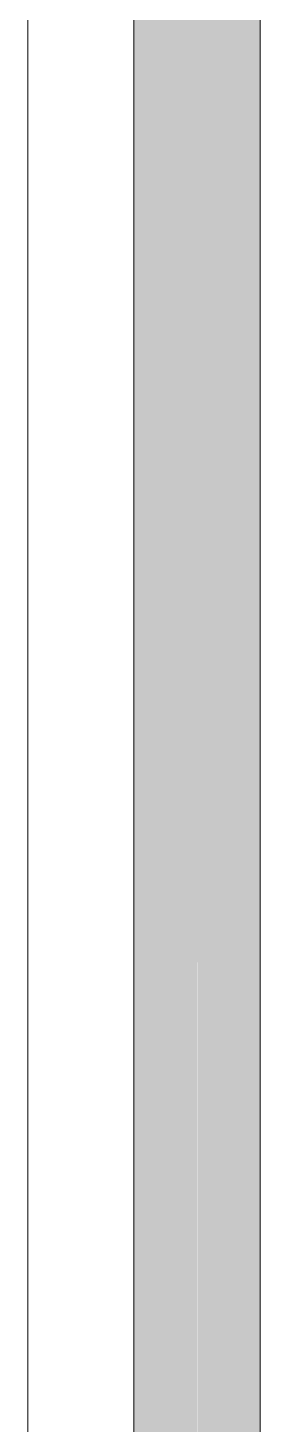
# Model space of a CAD drawing. Header units: metres. Extents: x 34 to 87, y -2.3 to 19.3.
# Drawn here: x 53.477 to 53.523, y 2.1664 to 2.4427 of the extents above; entities that cross this region are included whole.
import ezdxf

# ---------------------------------------------------------------- set-up
doc = ezdxf.new("R2010")
doc.units = ezdxf.units.M
doc.layers.add('A-DETL', color=7, linetype='Continuous', lineweight=5)
doc.layers.add('P-PIPE', color=7, linetype='Continuous', lineweight=5)

msp = doc.modelspace()

# ---------------------------------------------------------------- hatches: boundary and pattern name
at = {"layer": 'P-PIPE', "true_color": 0x00ffff}
for points in [[(53.49803, 1.8338), (53.51052, 1.8338), (53.51047, 3.05111), (53.49802, 3.05111), (53.49802, 1.8338)], [(53.51453, 1.8338), (53.52302, 1.8338), (53.52301, 3.05111), (53.51052, 3.05111), (53.51057, 1.8338), (53.5138, 1.8338)]]:
    msp.add_hatch(color=4, dxfattribs=at).paths.add_polyline_path(points)

# ---------------------------------------------------------------- linework, layer by layer
at = {"layer": 'A-DETL', "color": 9, "true_color": 0xc0c0c0}
msp.add_line((53.47702, 3.5), (53.47702, 0), dxfattribs=at)
at = {"layer": 'P-PIPE'}
for p, q in [((53.49802, 3.07151), (53.49802, 1.81557)), ((53.52302, 1.81557), (53.52302, 3.07151))]:
    msp.add_line(p, q, dxfattribs=at)

doc.saveas('drawing.dxf')
